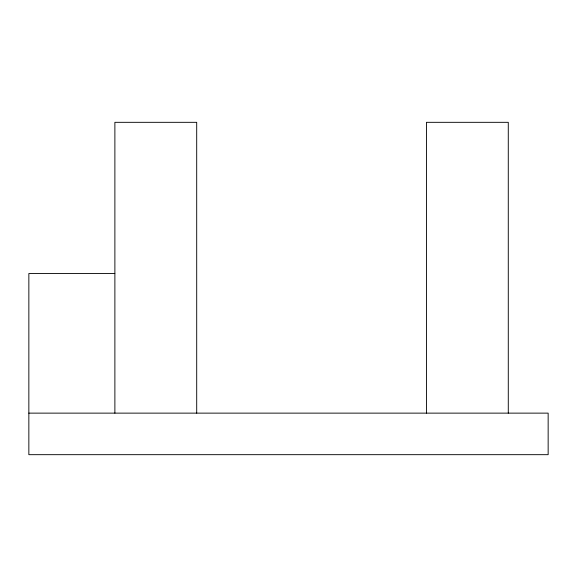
<?xml version="1.0" encoding="UTF-8"?>
<svg xmlns="http://www.w3.org/2000/svg" width="577" height="577" viewBox="0 0 577 577"><rect width="100%" height="100%" fill="white"/><g stroke="black" fill="none" stroke-linecap="round" stroke-linejoin="round"><path stroke-width="0.87" d="M114.809 273.527L28.857 273.527L28.85 454.676L548.15 454.676L548.15 413.132L28.85 413.132M508.287 413.132L508.279 122.324L426.453 122.324L426.461 413.132M196.707 413.132L196.699 122.324L114.881 122.324L114.881 413.132"/></g></svg>
